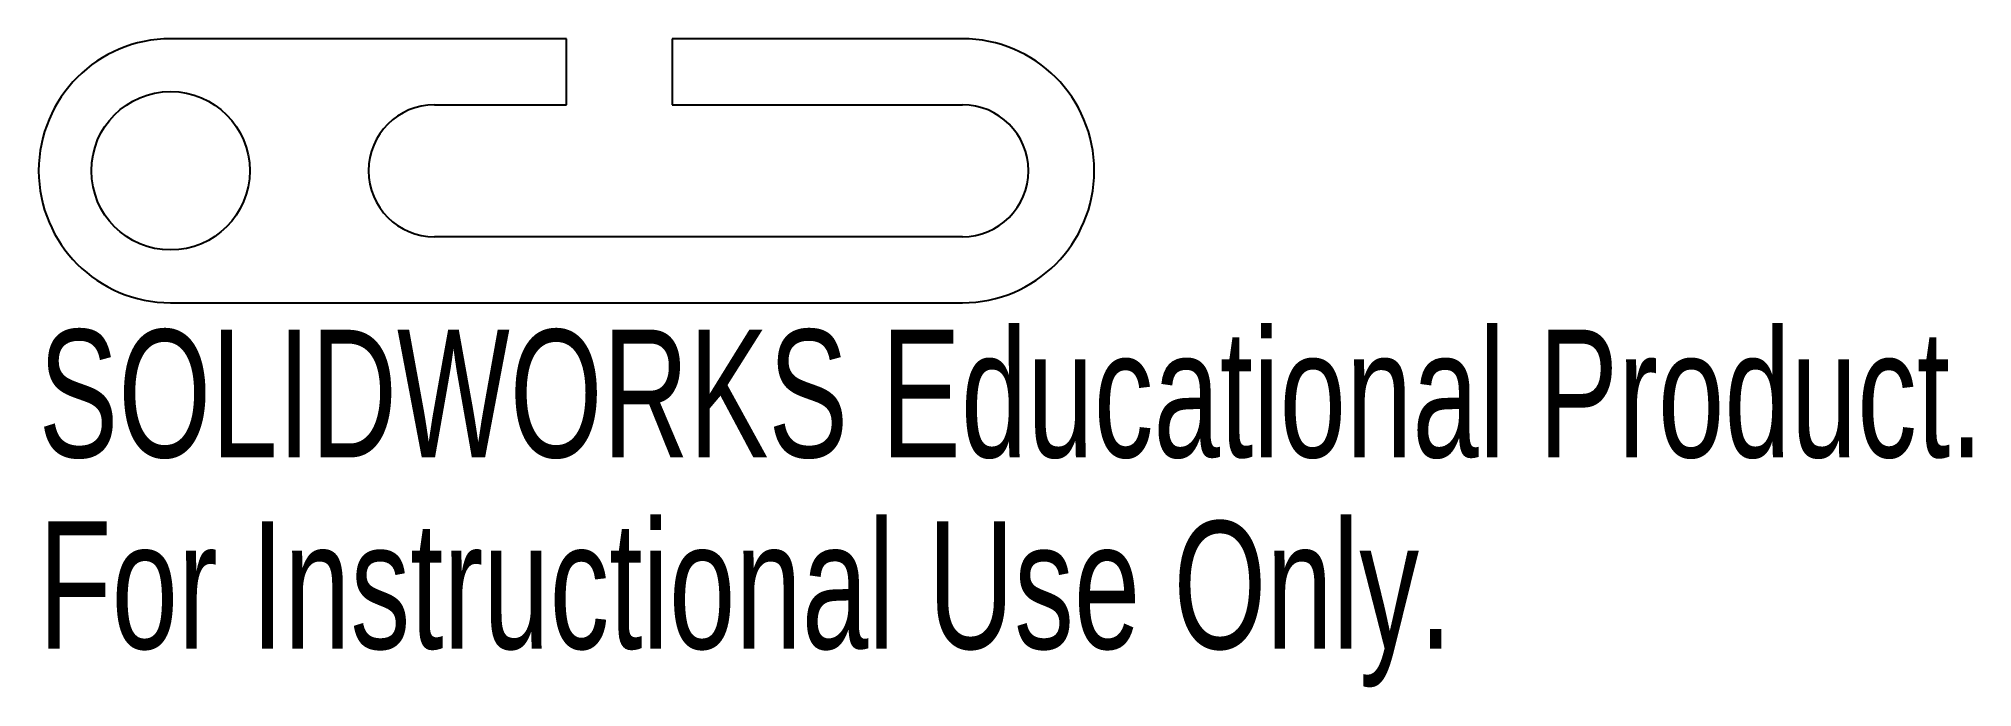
# Model space of a CAD drawing. Header units: millimetres. Extents: x -50.9 to 22.4, y -9.5 to 15.
import ezdxf

# ---------------------------------------------------------------- set-up
doc = ezdxf.new("R2010")
doc.units = ezdxf.units.MM
doc.styles.add('SLDTEXTSTYLE0', font='TXT', dxfattribs={"width": 0.7})

msp = doc.modelspace()

# ---------------------------------------------------------------- linework, layer by layer
at = {"color": 7, "linetype": 'Continuous', "lineweight": 25}
for p, q in [((-30.893, 15.021), (-45.893, 15.021)), ((-30.893, 12.521), (-30.893, 15.021)), ((-15.893, 15.021), (-26.893, 15.021)), ((-26.893, 15.021), (-26.893, 12.521)), ((-35.893, 12.521), (-30.893, 12.521)), ((-26.893, 12.521), (-15.893, 12.521)), ((-15.893, 7.521), (-35.893, 7.521)), ((-45.893, 5.021), (-15.893, 5.021))]:
    msp.add_line(p, q, dxfattribs=at)
msp.add_circle((-45.893, 10.021), 3, dxfattribs=at)
for centre, radius, start, end in [((-45.893, 10.021), 5, 90, 270), ((-15.893, 10.021), 5, 270, 90), ((-35.893, 10.021), 2.5, 90, 270), ((-15.893, 10.021), 2.5, 270, 90)]:
    msp.add_arc(centre, radius, start, end, dxfattribs=at)

# ---------------------------------------------------------------- texts
at = {"color": 7, "linetype": 'Continuous', "char_height": 4.83362, "attachment_point": 1, "style": 'SLDTEXTSTYLE0'}
for s, insert in [('SOLIDWORKS Educational Product.', (-50.893, 4.002)), ('For Instructional Use Only.', (-50.893, -3.249))]:
    msp.add_mtext(s, dxfattribs=dict(at, insert=insert))

doc.saveas('drawing.dxf')
